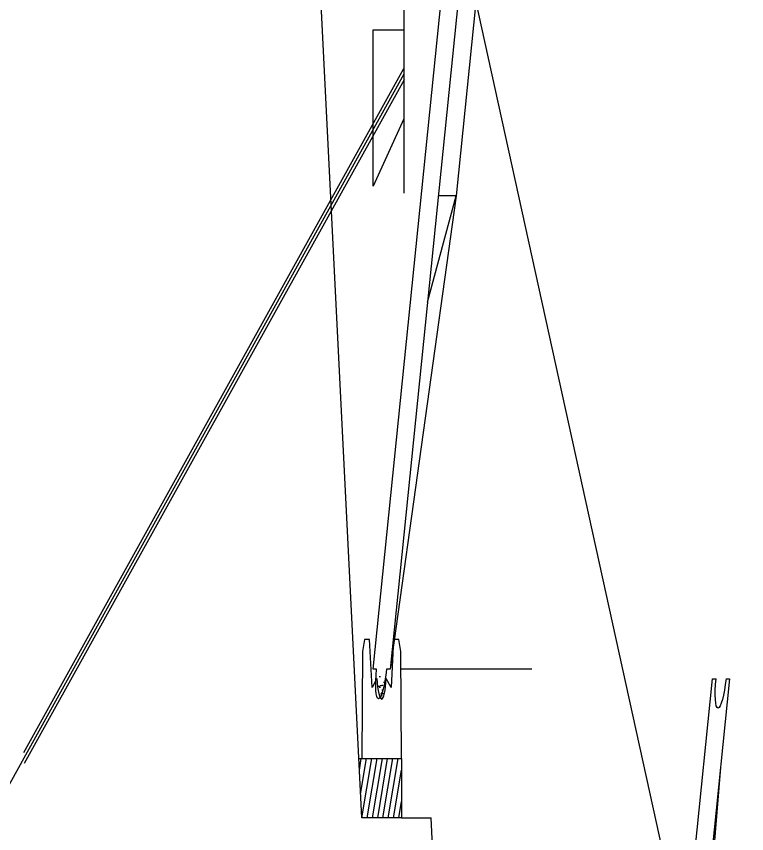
# Model space of a CAD drawing. Header units: millimetres. Extents: x -1499 to 6658, y -12483 to -6008.
# Drawn here: x 2117.14 to 2124.5, y -10803.04 to -10794.79 of the extents above; entities that cross this region are included whole.
import ezdxf

# ---------------------------------------------------------------- set-up
doc = ezdxf.new("R2010")
doc.units = ezdxf.units.MM
doc.linetypes.add('BR_LINE', pattern=[7.75, 6.5, -0.25, 0.25, -0.25, 0.25, -0.25])
for name, color, linetype in [('NARA', 7, 'Continuous'), ('발파암선', 3, 'BR_LINE'), ('종단지반선', 3, 'Continuous')]:
    doc.layers.add(name, color=color, linetype=linetype)

# ---------------------------------------------------------------- blocks, each defined once
blk = doc.blocks.new('Nara월판넬')
at = {"layer": 'NARA'}
blk.add_line((49.7, 2849.6, 85), (-159, 1203), dxfattribs=at)
blk.add_lwpolyline([(52.4, 2999.5), (0, 0), (35, -0.6, 1), (135, -2.4), (170, -3), (222.3, 2996.6), (187.3, 2997.2, -1), (87.4, 2998.9)], format="xyb", close=True, dxfattribs=at)
for points in [[(-159, 1203), (-166, 803), (0, 0)], [(10.8, 619.9), (-166, 803), (14, 799.9)]]:
    blk.add_lwpolyline(points, dxfattribs=at)
blk = doc.blocks.new('*E42')
at = {"layer": 'NARA', "xscale": -0.001, "yscale": 0.001, "zscale": 0.001, "rotation": 359.0000000007731}
for p in [(-4.1152, 6.25), (-2.5152, 3.25)]:
    blk.add_blockref('Nara월판넬', p, dxfattribs=at)

msp = doc.modelspace()

# ---------------------------------------------------------------- hatches: boundary and pattern name
at = {"layer": 'NARA'}
h = msp.add_hatch(dxfattribs=at)
h.set_pattern_fill('AR-CONC', color=256, scale=0.01, style=0)
h.set_pattern_definition([(82.0388, (2131.093094, -10802.27856), (0.071726, -0.0376513), [0.0348075, -0.3828822]), (332.3036, (2131.0931, -10802.27856), (-0.013875, 0.451315), [0.0067506, -0.074257]), (91.7609, (2131.09907, -10802.2817), (0.05785094, 0.41366373), [0.0376274, -0.4139012]), (80.9144, (2131.0931, -10802.15856), (0.1067241, -0.0993114), [0.049325, -0.5425726]), (91.1108, (2131.10199, -10802.16684), (0.0934663, 0.5844707), [0.0569926, -0.6269185]), (317.0605, (2131.0931, -10802.15856), (0.093466, 0.58447), [0.0121486, -0.133635]), (66.5304, (2131.1031, -10802.18856), (0.0596907, -0.2415713), [0.017581, -0.193391]), (283.8794, (2131.1031, -10802.18856), (0.0243315, 0.43509), [0.0207364, -0.2281003]), (86.7992, (2131.10807, -10802.20869), (0.08402226, 0.1935183), [0.036314, -0.3994556]), (77.74546, (2131.093094, -10802.27856), (0.00121599, 0.19973631), [0, -0.2437004, 0, -0.2504283, 0, -0.247625]), (38.3057, (2131.0931, -10802.27856), (0.026307, 0.236647), [0, -0.0482637, 0, -0.0804816, 0, -0.031902]), (284.6608, (2131.070794, -10802.27856), (0.05338224, -0.01353292), [0, -0.0833073, 0, -0.2599189, 0, -0.3448924]), (280.30854, (2131.060794, -10802.27856), (0.0583186, 0.060063), [0, -0.1339015, 0, -0.2134184, 0, -0.3028233])])
edge = h.paths.add_edge_path()
edge.add_ellipse((2120.8176, -10801.3801), major_axis=(0, 0.2986), ratio=0.166667, start_angle=107.9402, end_angle=252.17595)
h = msp.add_hatch(dxfattribs=at)
h.set_pattern_fill('ANSI31', color=256, scale=0.3, style=0)
h.set_pattern_definition([(80.53767779, (-21029.868386, 32448.898795), (-0.026516504294, 0.159099025767), [])])
h.paths.add_polyline_path([(2120.6178, -10802.8786), (2120.5878, -10802.2786), (2121.0178, -10802.2786), (2121.0178, -10802.8786)])

# ---------------------------------------------------------------- linework, layer by layer
for p, q in [((2120.6178, -10802.8786), (2119.8374, -10787.2713)), ((2121.0426, -10794.1787), (2121.0426, -10796.5787)), ((2120.7326, -10796.5067), (2120.7326, -10794.9287)), ((2120.7326, -10794.9287), (2121.0426, -10794.9287)), ((2121.0426, -10794.9287), (2121.0426, -10795.8287)), ((2121.0399, -10795.3241), (2117.2086, -10802.2204)), ((2121.0426, -10795.3787), (2117.2113, -10802.275)), ((2121.0453, -10795.4333), (2117.214, -10802.3296)), ((2121.0426, -10795.8287), (2120.7326, -10796.5067)), ((2120.6448, -10801.0786), (2120.6238, -10801.1986)), ((2120.6964, -10801.0786), (2120.6448, -10801.0786)), ((2120.7229, -10801.564), (2120.6964, -10801.0786)), ((2120.9392, -10801.0786), (2120.9129, -10801.564)), ((2120.9908, -10801.0786), (2120.9392, -10801.0786)), ((2121.0118, -10801.1986), (2120.9908, -10801.0786)), ((2120.6238, -10801.1986), (2120.6178, -10802.2786)), ((2121.0178, -10802.2786), (2121.0118, -10801.1986)), ((2122.3326, -10801.3787), (2121.0128, -10801.3787)), ((2120.7702, -10801.472), (2120.7229, -10801.564)), ((2120.9129, -10801.564), (2120.865, -10801.4715)), ((2120.5878, -10802.2786), (2121.0178, -10802.2786)), ((2120.6178, -10802.2786), (2121.0178, -10802.2786)), ((2121.0178, -10802.2786), (2121.0178, -10802.8786)), ((2121.0178, -10802.8786), (2120.6178, -10802.8786)), ((2121.0178, -10802.8786), (2121.3178, -10802.8786)), ((2123.1178, -10838.8786), (2121.3178, -10802.8786))]:
    msp.add_line(p, q, dxfattribs=at)
at = {"layer": 'NARA', "ltscale": 1500}
msp.add_line((2117.2113, -10802.275), (2113.38, -10809.1713), dxfattribs=at)
at = {"layer": 'NARA'}
msp.add_ellipse((2120.8176, -10801.3801), major_axis=(0, 0.2986), ratio=0.166667, start_param=1.883912, end_param=4.401301, dxfattribs=at)
at = {"layer": '종단지반선', "flags": 128}
msp.add_lwpolyline([(2276.1572, -10939.6496), (2256.1572, -10954.9676), (2236.1572, -10961.4356), (2216.1572, -10998.1556), (2213.3572, -10998.7376), (2196.1572, -10949.5676), (2188.6572, -10942.5776), (2186.3572, -10942.5776), (2177.4572, -10973.3576), (2176.9572, -10973.3576), (2176.1572, -10969.8416), (2156.1572, -10912.0136), (2136.1572, -10860.1376), (2116.1572, -10769.0876), (2096.1572, -10711.7696), (2076.1572, -10700.4896), (2056.1572, -10725.4436), (2044.2572, -10772.3576), (2042.7572, -10773.2276), (2036.1572, -10760.6936), (2016.1572, -10733.1176), (1996.1572, -10661.8976), (1976.1572, -10616.3456)], dxfattribs=at)

# ---------------------------------------------------------------- block references
at = {"layer": '발파암선', "color": 2, "yscale": 6}
msp.add_blockref('*E42', (2125.0178, -10838.8786), dxfattribs=at)

doc.saveas('drawing.dxf')
